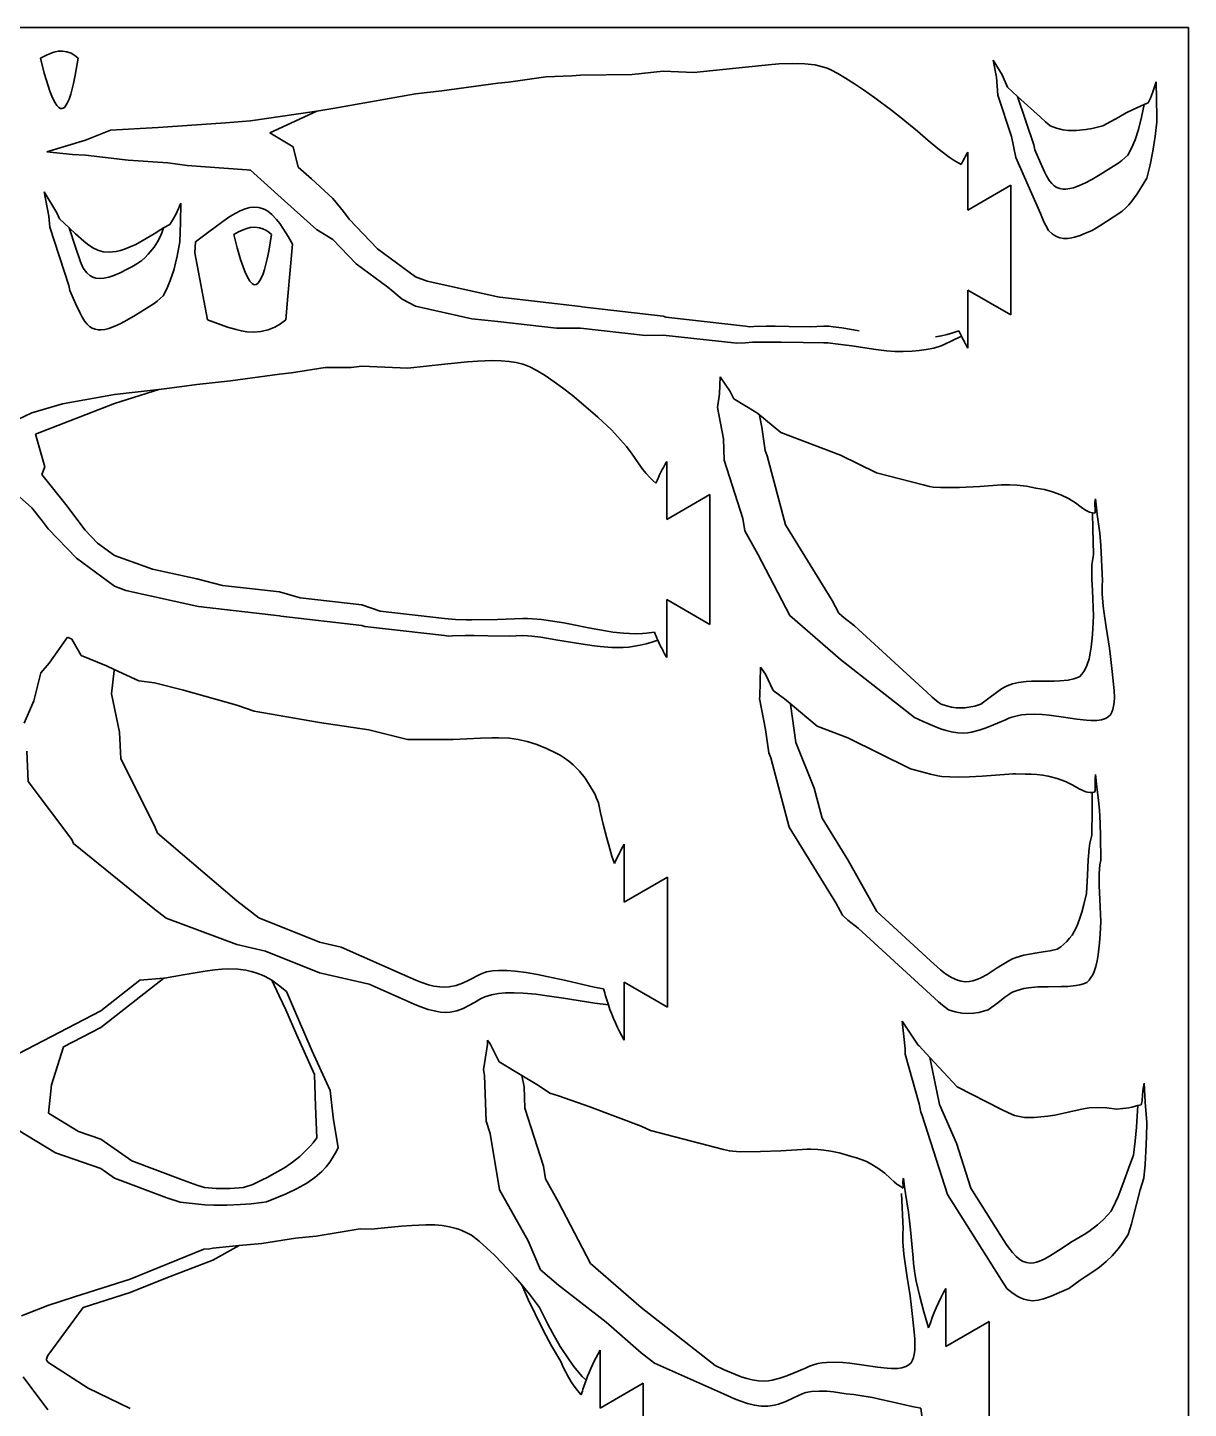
# Model space of a CAD drawing. Header units: millimetres. Extents: x 147 to 447, y 60 to 360.
# Drawn here: x 298.9 to 447, y 183.8 to 360 of the extents above; entities that cross this region are included whole.
import ezdxf

# ---------------------------------------------------------------- set-up
doc = ezdxf.new("R2010")
doc.units = ezdxf.units.MM

msp = doc.modelspace()

# ---------------------------------------------------------------- linework, layer by layer
at = {"color": 1, "lineweight": 35}
for p, q in [((423.225922, 353.995789), (422.104492, 355.855499)), ((422.104492, 355.855499), (422.525116, 353.687469)), ((379.985687, 354.427063), (376.046906, 353.998047)), ((383.924805, 354.263733), (379.985687, 354.427063)), ((390.511993, 354.960693), (383.924805, 354.263733)), ((358.933105, 352.916046), (351.790344, 351.939056)), ((360.280396, 353.053833), (358.933105, 352.916046)), ((365.028839, 353.71994), (360.280396, 353.053833)), ((368.36322, 353.832245), (365.028839, 353.71994)), ((369.459412, 353.948334), (368.36322, 353.832245)), ((376.046906, 353.998047), (369.459412, 353.948334)), ((422.525116, 353.687469), (422.700562, 351.381775)), ((423.919159, 352.419525), (423.225922, 353.995789)), ((425.217896, 351.231995), (423.919159, 352.419525)), ((442.434448, 351.685425), (442.900391, 353.072174)), ((442.900391, 353.072174), (442.936646, 350.847046)), ((348.406677, 351.549438), (342.655396, 350.520752)), ((351.790344, 351.939056), (348.406677, 351.549438)), ((422.700562, 351.381775), (424.441467, 346.1203)), ((428.117249, 348.580902), (425.217896, 351.231995)), ((442.936646, 350.847046), (442.962494, 348.606537)), ((333.17395, 348.959869), (327.354004, 348.10498)), ((335.82428, 349.356049), (333.17395, 348.959869)), ((337.880005, 349.663361), (335.82428, 349.356049)), ((342.655396, 350.520752), (337.880005, 349.663361)), ((439.943146, 349.540985), (441.353668, 350.173096)), ((441.353668, 350.173096), (441.863861, 350.396301)), ((315.574951, 347.272308), (309.513977, 346.899841)), ((316.828003, 347.359161), (315.574951, 347.272308)), ((324.193146, 347.858795), (316.828003, 347.359161)), ((327.354004, 348.10498), (324.193146, 347.858795)), ((428.117249, 348.580902), (428.776917, 347.982941)), ((428.776917, 347.982941), (429.380371, 347.467621)), ((442.962494, 348.606537), (442.968475, 347.970306)), ((306.300995, 345.624298), (301.383728, 344.151947)), ((309.513977, 346.899841), (306.300995, 345.624298)), ((424.441467, 346.1203), (425.001343, 343.432922)), ((301.383728, 344.151947), (304.644653, 343.820557)), ((304.644653, 343.820557), (306.300995, 343.723267)), ((306.300995, 343.723267), (311.742371, 343.089844)), ((418.861359, 336.71756), (418.861359, 344.117554)), ((311.742371, 343.089844), (316.828003, 342.751648)), ((316.828003, 342.751648), (319.286591, 342.419952)), ((319.286591, 342.419952), (326.887939, 341.841644)), ((326.887939, 341.841644), (327.257629, 341.812347)), ((327.257629, 341.812347), (327.354004, 341.810547)), ((327.354004, 341.810547), (331.290283, 338.304199)), ((425.001343, 343.432922), (428.117249, 336.271484)), ((302.654419, 336.372406), (301.038208, 339.052582)), ((301.038208, 339.052582), (301.644409, 335.92807)), ((331.290283, 338.304199), (334.174866, 335.706421)), ((424.360626, 339.892548), (418.861359, 336.71756)), ((424.360626, 323.34256), (424.360626, 339.892548)), ((318.189758, 336.919769), (317.869202, 336.222565)), ((318.268005, 337.095093), (318.189758, 336.919769)), ((318.326538, 337.226471), (318.268005, 337.095093)), ((318.414124, 337.423248), (318.326538, 337.226471)), ((318.500854, 337.619934), (318.414124, 337.423248)), ((318.452515, 335.123657), (318.500854, 337.619934)), ((438.544342, 336.578186), (438.117249, 336.271484)), ((301.644409, 335.92807), (301.751556, 334.519928)), ((302.9953, 335.59729), (302.654419, 336.372406)), ((304.239197, 334.45993), (302.9953, 335.59729)), ((317.092194, 334.897003), (316.279846, 334.45163)), ((318.369019, 332.654327), (318.452515, 335.123657)), ((334.174866, 335.706421), (335.769135, 334.252441)), ((301.751556, 334.519928), (304.210876, 327.087189)), ((305.059662, 333.709686), (304.239197, 334.45993)), ((315.059662, 333.709686), (315.948029, 334.260529)), ((315.948029, 334.260529), (316.279846, 334.45163)), ((321.878906, 333.816589), (320.345581, 332.65152)), ((331.878906, 333.816589), (332.152222, 333.364502)), ((332.152222, 333.364502), (332.702545, 332.376953)), ((335.769135, 334.252441), (337.880005, 332.982056)), ((337.880005, 332.982056), (340.859192, 329.870544)), ((320.345581, 332.65152), (320.254303, 331.273193)), ((320.254303, 331.273193), (321.86792, 322.71106)), ((332.702545, 332.376953), (332.146698, 325.721802)), ((340.859192, 329.870544), (344.866058, 326.896088)), ((304.210876, 327.087189), (304.340149, 326.466644)), ((304.340149, 326.466644), (305.059662, 324.812927)), ((344.866058, 326.896088), (346.722595, 325.348175)), ((418.861359, 319.117554), (418.861359, 326.517548)), ((418.861359, 326.517548), (424.360626, 323.34256)), ((315.059662, 324.812927), (315.441467, 325.080353)), ((332.146698, 325.721802), (331.883881, 322.708801)), ((346.722595, 325.348175), (348.406677, 324.482666)), ((348.406677, 324.482666), (355.61969, 322.864288)), ((358.933105, 325.658691), (359.156006, 325.603088)), ((369.459412, 324.439331), (369.641357, 324.386749)), ((369.641357, 324.386749), (369.459412, 324.439331)), ((321.86792, 322.71106), (321.874268, 322.706573)), ((321.874268, 322.706573), (321.878906, 322.704834)), ((331.883881, 322.708801), (331.878906, 322.704834)), ((355.61969, 322.864288), (358.933105, 322.50415)), ((358.933105, 322.50415), (366.399658, 321.660858)), ((379.985687, 323.188446), (380.344055, 323.067322)), ((366.399658, 321.660858), (369.459412, 321.645447)), ((369.459412, 321.645447), (377.734467, 320.69931)), ((377.734467, 320.69931), (379.985687, 320.745667)), ((379.985687, 320.745667), (389.384277, 319.729126)), ((391.034058, 321.844299), (390.511993, 321.902588)), ((389.384277, 319.729126), (390.511993, 319.799683)), ((391.401398, 319.850128), (390.511993, 319.799683)), ((393.253632, 319.886444), (391.401398, 319.850128)), ((395.06189, 319.879517), (393.253632, 319.886444)), ((397.843231, 319.844604), (395.06189, 319.879517)), ((400.511993, 319.799683), (397.843231, 319.844604)), ((401.018616, 319.774506), (400.511993, 319.799683)), ((402.321533, 319.629822), (401.018616, 319.774506)), ((331.05011, 315.792419), (324.806854, 314.916595)), ((332.613953, 315.950104), (331.05011, 315.792419)), ((336.881165, 316.621918), (332.613953, 315.950104)), ((340.200867, 316.646942), (336.881165, 316.621918)), ((341.576385, 316.796783), (340.200867, 316.646942)), ((347.453705, 316.553101), (341.576385, 316.796783)), ((352.102692, 317.044983), (347.453705, 316.553101)), ((387.256775, 315.446289), (387.206268, 313.293884)), ((388.566956, 313.566223), (387.256775, 315.446289)), ((315.688416, 313.846497), (309.997375, 313.191193)), ((317.038452, 314.001923), (315.688416, 313.846497)), ((320.523804, 314.478668), (317.038452, 314.001923)), ((324.806854, 314.916595), (320.523804, 314.478668)), ((303.387299, 312.005005), (299.470703, 310.843018)), ((309.084229, 313.027863), (303.387299, 312.005005)), ((309.997375, 313.191193), (309.084229, 313.027863)), ((387.206268, 313.293884), (386.934753, 311.536041)), ((389.035553, 312.638214), (388.566956, 313.566223)), ((391.816437, 310.950989), (389.035553, 312.638214)), ((299.470703, 310.843018), (291.433929, 307.084656)), ((386.934753, 311.536041), (387.684387, 307.551971)), ((392.09906, 310.779541), (391.816437, 310.950989)), ((395.00885, 308.323761), (392.09906, 310.779541)), ((373.420044, 308.663605), (375.32782, 306.544983)), ((402.625336, 305.453491), (395.00885, 308.323761)), ((375.32782, 306.544983), (376.066956, 305.578552)), ((387.684387, 307.551971), (387.789276, 304.817383)), ((387.789276, 304.817383), (390.164795, 297.391968)), ((407.210114, 303.177246), (402.625336, 305.453491)), ((380.452057, 297.243164), (380.452057, 304.643158)), ((413.151642, 301.649994), (407.210114, 303.177246)), ((296.721527, 301.21759), (299.470703, 298.74176)), ((385.951324, 300.418152), (380.452057, 297.243164)), ((385.951324, 283.868164), (385.951324, 300.418152)), ((299.470703, 298.74176), (300.807312, 297.072174)), ((433.335022, 298.829742), (433.891724, 298.447815)), ((434.377777, 298.186371), (434.771515, 298.101593)), ((435.047729, 298.035583), (434.771515, 298.101593)), ((435.718048, 295.488617), (435.385895, 297.877075)), ((300.807312, 297.072174), (301.563293, 296.068695)), ((301.563293, 296.068695), (305.158447, 292.313843)), ((390.164795, 297.391968), (390.425659, 295.796844)), ((390.425659, 295.796844), (392.09906, 292.824554)), ((435.816345, 293.919891), (435.718048, 295.488617)), ((392.09906, 292.824554), (396.15448, 284.996765)), ((436.055176, 289.404572), (435.816345, 293.919891)), ((305.158447, 292.313843), (309.997375, 288.721741)), ((309.997375, 288.721741), (311.48465, 288.190521)), ((311.48465, 288.190521), (320.523804, 286.184326)), ((320.523804, 286.184326), (320.746704, 286.128723)), ((320.746704, 286.128723), (331.05011, 284.964966)), ((380.452057, 279.643158), (380.452057, 287.043152)), ((380.452057, 287.043152), (385.951324, 283.868164)), ((331.05011, 284.964966), (331.232056, 284.912354)), ((331.232056, 284.912354), (341.576385, 283.71405)), ((341.576385, 283.71405), (341.934753, 283.592926)), ((396.15448, 284.996765), (402.625336, 279.367554)), ((304.015411, 282.232666), (301.671387, 278.89566)), ((304.588318, 281.972778), (304.015411, 282.232666)), ((305.758148, 279.909424), (304.588318, 281.972778)), ((341.934753, 283.592926), (352.102692, 282.428223)), ((352.102692, 282.428223), (352.624756, 282.369934)), ((352.624756, 282.369934), (353.152832, 282.396484)), ((353.152832, 282.396484), (354.755615, 282.428467)), ((354.755615, 282.428467), (355.88324, 282.427612)), ((355.88324, 282.427612), (357.649902, 282.411499)), ((357.649902, 282.411499), (360.367676, 282.369934)), ((360.367676, 282.369934), (362.102692, 282.428223)), ((362.102692, 282.428223), (362.715576, 282.416626)), ((364.379791, 282.217102), (366.583679, 281.830597)), ((436.940277, 280.848175), (436.53302, 283.492065)), ((376.336792, 281.067719), (377.080566, 281.207092)), ((378.564209, 281.57608), (379.328369, 281.831482)), ((437.056946, 279.770142), (436.940277, 280.848175)), ((301.671387, 278.89566), (300.611633, 277.67511)), ((308.988464, 278.566132), (305.758148, 279.909424)), ((309.958221, 278.123322), (308.988464, 278.566132)), ((392.428955, 278.399384), (392.340881, 274.645691)), ((393.042603, 277.518768), (392.428955, 278.399384)), ((402.625336, 279.367554), (412.050812, 271.973145)), ((300.611633, 277.67511), (299.743835, 274.116882)), ((313.138855, 276.671051), (309.958221, 278.123322)), ((309.958221, 278.123322), (309.965485, 277.986389)), ((309.965485, 277.986389), (309.958221, 278.123322)), ((315.114685, 276.395203), (313.138855, 276.671051)), ((394.050232, 275.433533), (393.042603, 277.518768)), ((318.823151, 275.466125), (315.114685, 276.395203)), ((325.640991, 273.537903), (318.823151, 275.466125)), ((395.488464, 274.374969), (394.050232, 275.433533)), ((299.743835, 274.116882), (298.511902, 271.259216)), ((327.81958, 272.776031), (325.640991, 273.537903)), ((392.340881, 274.645691), (392.301941, 274.393585)), ((392.301941, 274.393585), (393.042603, 270.457184)), ((396.221924, 273.755951), (395.488464, 274.374969)), ((399.647736, 270.864716), (396.221924, 273.755951)), ((396.221924, 273.755951), (396.240784, 273.68866)), ((396.240784, 273.68866), (396.221924, 273.755951)), ((336.167297, 271.355377), (327.81958, 272.776031)), ((342.453857, 270.424072), (336.167297, 271.355377)), ((412.050812, 271.973145), (413.151642, 271.48233)), ((423.151642, 271.48233), (423.585815, 271.623688)), ((346.693604, 269.334259), (342.453857, 270.424072)), ((393.042603, 270.457184), (393.474609, 267.468262)), ((403.568909, 269.386993), (399.647736, 270.864716)), ((346.693604, 269.334259), (347.40918, 269.188782)), ((350.306976, 269.167847), (353.218201, 269.188782)), ((353.218201, 269.188782), (354.950684, 269.249481)), ((354.950684, 269.249481), (356.693604, 269.334259)), ((411.55249, 265.42334), (403.568909, 269.386993)), ((298.84726, 267.695618), (299.023926, 263.828369)), ((393.474609, 267.468262), (393.73175, 266.823303)), ((393.73175, 266.823303), (396.065704, 258.008698)), ((370.051147, 264.252625), (370.628723, 263.345306)), ((414.095215, 264.769745), (411.55249, 265.42334)), ((425.004974, 264.811462), (426.198181, 264.751556)), ((435.093597, 264.180939), (435.157684, 264.710083)), ((435.157684, 264.710083), (435.313477, 263.154053)), ((299.023926, 263.828369), (304.588318, 256.402527)), ((370.628723, 263.345306), (371.220398, 262.374084)), ((435.040741, 262.435669), (435.111969, 262.654083)), ((435.111969, 262.654083), (435.12381, 263.060242)), ((435.313477, 263.154053), (435.523712, 261.404755)), ((371.220398, 262.374084), (371.330383, 262.160187)), ((371.330383, 262.160187), (371.459961, 261.784882)), ((371.459961, 261.784882), (371.619141, 261.39093)), ((371.619141, 261.39093), (371.751831, 261.079376)), ((434.476929, 262.417847), (434.710297, 262.429443)), ((434.710297, 262.429443), (435.040741, 262.435669)), ((435.523712, 261.404755), (435.672455, 260.165649)), ((435.672455, 260.165649), (435.736084, 258.498413)), ((396.065704, 258.008698), (402.037903, 248.340988)), ((435.736084, 258.498413), (435.782227, 256.843658)), ((304.588318, 256.402527), (304.77478, 255.890564)), ((304.77478, 255.890564), (315.114685, 247.538513)), ((373.066742, 255.680542), (373.46698, 254.306152)), ((375.042969, 248.416718), (375.042969, 255.816711)), ((435.782227, 256.843658), (435.819824, 253.787628)), ((373.46698, 254.306152), (373.799744, 253.360199)), ((380.542236, 251.591705), (375.042969, 248.416718)), ((380.542236, 235.041718), (380.542236, 251.591705)), ((315.114685, 247.538513), (316.59375, 246.359589)), ((402.037903, 248.340988), (402.866272, 246.742035)), ((402.866272, 246.742035), (403.568909, 246.130798)), ((316.59375, 246.359589), (325.640991, 243.017609)), ((403.568909, 246.130798), (404.878143, 245.103668)), ((404.878143, 245.103668), (414.095215, 236.638672)), ((325.640991, 243.017609), (329.292236, 242.162064)), ((329.292236, 242.162064), (336.167297, 239.392593)), ((313.240723, 238.457275), (308.259949, 234.570312)), ((316.320251, 238.718277), (313.240723, 238.457275)), ((316.391479, 238.724304), (316.320251, 238.718277)), ((318.786255, 239.138611), (316.391479, 238.724304)), ((336.167297, 239.392593), (342.497894, 237.959137)), ((342.497894, 237.959137), (346.693604, 236.088531)), ((375.042969, 230.816711), (375.042969, 238.216705)), ((375.042969, 238.216705), (380.542236, 235.041718)), ((371.290924, 235.550461), (367.297974, 236.179291)), ((308.259949, 234.570312), (297.745178, 229.084824)), ((373.011719, 235.306152), (371.290924, 235.550461)), ((412.526001, 230.193771), (410.499176, 233.255646)), ((410.499176, 233.255646), (410.881409, 229.70488)), ((357.598083, 230.83136), (357.585144, 230.280228)), ((357.933594, 230.34996), (357.598083, 230.83136)), ((335.249878, 229.418015), (337.511353, 224.40152)), ((357.585144, 230.280228), (357.081024, 227.016632)), ((359.092468, 228.054871), (357.933594, 230.34996)), ((410.881409, 229.70488), (410.869843, 229.030716)), ((410.869843, 229.030716), (412.650543, 222.678909)), ((412.543304, 230.157944), (412.526001, 230.193771)), ((412.650543, 230.07901), (412.543304, 230.157944)), ((414.014587, 228.615097), (412.650543, 230.07901)), ((361.987823, 226.298203), (359.092468, 228.054871)), ((417.51886, 224.854324), (414.014587, 228.615097)), ((357.081024, 227.016632), (357.212219, 226.319412)), ((357.212219, 226.319412), (357.43689, 220.461594)), ((364.085815, 225.025314), (361.987823, 226.298203)), ((365.537872, 224.036758), (364.085815, 225.025314)), ((366.668945, 223.716858), (365.537872, 224.036758)), ((423.176849, 221.960114), (417.51886, 224.854324)), ((441.226685, 224.66008), (441.167999, 223.861679)), ((441.345917, 225.327194), (441.226685, 224.66008)), ((441.507782, 222.89711), (441.345917, 225.327194)), ((370.653809, 222.323273), (366.668945, 223.716858)), ((377.195251, 219.858109), (370.653809, 222.323273)), ((412.650543, 222.678909), (412.871765, 221.617096)), ((440.957001, 222.581467), (440.551636, 222.46077)), ((441.703979, 220.313705), (441.507782, 222.89711)), ((357.43689, 220.461594), (357.931458, 218.915649)), ((412.871765, 221.617096), (413.053192, 221.200089)), ((413.053192, 221.200089), (416.284485, 211.137451)), ((297.733673, 219.343948), (302.509216, 216.428177)), ((357.931458, 218.915649), (359.109802, 211.710068)), ((378.381226, 219.269302), (377.195251, 219.858109)), ((387.721558, 216.868393), (378.381226, 219.269302)), ((302.509216, 216.428177), (308.259949, 214.459549)), ((308.259949, 214.459549), (310.026459, 213.213776)), ((310.026459, 213.213776), (316.701538, 210.715149)), ((440.860809, 211.731995), (441.336182, 213.203354)), ((359.109802, 211.710068), (362.76709, 205.21405)), ((409.949371, 212.342163), (410.332642, 212.129364)), ((410.332642, 212.129364), (410.539185, 211.993301)), ((410.625641, 212.125687), (410.593903, 212.760147)), ((316.701538, 210.715149), (318.396484, 210.142227)), ((318.396484, 210.142227), (318.786255, 210.09758)), ((322.678406, 209.757614), (321.559204, 209.814514)), ((324.356262, 209.755264), (322.678406, 209.757614)), ((326.102936, 209.832535), (324.356262, 209.755264)), ((328.874298, 210.109634), (328.786255, 210.09758)), ((329.391174, 210.189224), (328.874298, 210.109634)), ((410.937683, 211.240524), (411.317841, 208.88736)), ((416.284485, 211.137451), (423.176849, 200.188766)), ((411.317841, 208.88736), (411.42688, 207.751541)), ((341.36261, 206.760635), (335.75589, 205.790665)), ((342.843567, 206.699234), (341.36261, 206.760635)), ((343.61615, 206.780975), (342.843567, 206.699234)), ((411.42688, 207.751541), (411.53653, 206.611771)), ((411.53653, 206.611771), (411.903442, 203.049362)), ((325.941101, 204.602264), (322.563568, 204.261749)), ((328.820557, 204.892563), (325.941101, 204.602264)), ((333.089844, 205.564697), (328.820557, 204.892563)), ((335.75589, 205.790665), (333.089844, 205.564697)), ((362.76709, 205.21405), (364.35141, 201.51973)), ((321.427979, 204.1315), (312.037262, 200.311142)), ((322.191833, 204.209595), (321.427979, 204.1315)), ((322.563568, 204.261749), (322.191833, 204.209595)), ((364.35141, 201.51973), (366.668945, 199.542816)), ((312.037262, 200.311142), (304.933167, 198.05455)), ((361.175446, 200.526199), (361.983032, 199.587631)), ((366.668945, 199.542816), (372.720551, 194.835129)), ((416.070923, 191.727524), (416.070923, 199.127518)), ((423.176849, 200.188766), (423.842377, 199.147827)), ((431.735321, 199.147827), (433.176849, 200.188766)), ((433.176849, 200.188766), (433.837952, 200.626312)), ((304.933167, 198.05455), (301.510864, 196.963913)), ((301.510864, 196.963913), (298.144104, 195.657471)), ((372.720551, 194.835129), (377.195251, 190.942459)), ((421.57019, 194.902512), (416.070923, 191.727524)), ((421.57019, 178.352524), (421.57019, 194.902512)), ((371.965515, 183.861816), (371.965515, 191.26181)), ((377.195251, 190.942459), (378.892151, 189.611206)), ((301.295654, 190.019455), (301.367096, 189.930191)), ((301.367096, 189.930191), (301.295654, 190.019455)), ((378.892151, 189.611206), (387.721558, 185.674713)), ((298.351654, 187.850403), (301.510864, 183.656906)), ((377.464783, 187.036804), (371.965515, 183.861816)), ((377.464783, 170.486816), (377.464783, 187.036804))]:
    msp.add_line(p, q, dxfattribs=at)
at = {"color": 7, "lineweight": 35}
for p, q in [((425.217896, 351.231995), (427.268463, 345.034607)), ((335.82428, 349.356049), (329.843231, 346.559052)), ((329.843231, 346.559052), (332.788879, 344.799713)), ((332.788879, 344.799713), (333.462738, 342.177856)), ((427.268463, 345.034607), (427.397736, 344.414032)), ((427.397736, 344.414032), (428.117249, 342.760345)), ((333.462738, 342.177856), (335.130829, 340.691956)), ((438.499084, 343.02774), (438.117249, 342.760345)), ((335.130829, 340.691956), (337.880005, 338.216156)), ((337.880005, 338.216156), (339.216614, 336.54657)), ((339.216614, 336.54657), (339.972595, 335.543091)), ((339.972595, 335.543091), (343.567749, 331.788239)), ((305.059662, 331.980164), (304.239197, 334.45993)), ((343.567749, 331.788239), (348.406677, 328.196106)), ((348.406677, 328.196106), (349.893951, 327.664917)), ((349.893951, 327.664917), (358.933105, 325.658691)), ((359.156006, 325.603088), (358.933105, 325.658691)), ((359.156006, 325.603088), (369.459412, 324.439331)), ((369.641357, 324.386749), (379.985687, 323.188446)), ((380.344055, 323.067322), (379.985687, 323.188446)), ((380.344055, 323.067322), (390.511993, 321.902588)), ((391.034058, 321.844299), (390.511993, 321.902588)), ((391.562134, 321.87088), (391.034058, 321.844299)), ((393.164917, 321.902863), (391.562134, 321.87088)), ((394.292542, 321.901978), (393.164917, 321.902863)), ((396.059204, 321.885864), (394.292542, 321.901978)), ((398.776978, 321.844299), (396.059204, 321.885864)), ((400.511993, 321.902588), (398.776978, 321.844299)), ((401.124878, 321.891022), (400.511993, 321.902588)), ((404.992981, 321.304993), (402.789093, 321.691467)), ((415.489868, 320.681488), (414.746063, 320.542114)), ((417.737671, 321.305878), (416.973511, 321.050476)), ((309.997375, 312.032806), (315.688416, 313.846497)), ((299.955872, 308.136261), (309.997375, 312.032806)), ((392.584229, 309.020233), (392.301636, 310.522156)), ((393.016235, 306.031311), (392.584229, 309.020233)), ((301.143188, 303.970215), (299.955872, 308.136261)), ((393.273376, 305.386353), (393.016235, 306.031311)), ((395.60733, 296.571747), (393.273376, 305.386353)), ((300.75354, 302.985748), (301.143188, 303.970215)), ((303.822754, 299.151947), (300.75354, 302.985748)), ((306.28418, 295.884644), (303.822754, 299.151947)), ((434.771515, 298.101593), (434.833649, 296.044586)), ((401.579529, 286.904053), (395.60733, 296.571747)), ((434.833649, 296.044586), (434.876251, 292.779541)), ((307.867004, 294.231537), (306.28418, 295.884644)), ((309.997375, 292.650085), (307.867004, 294.231537)), ((314.845337, 290.918549), (309.997375, 292.650085)), ((320.523804, 289.658234), (314.845337, 290.918549)), ((323.808899, 288.838806), (320.523804, 289.658234)), ((331.05011, 288.020935), (323.808899, 288.838806)), ((333.699158, 287.255127), (331.05011, 288.020935)), ((341.576385, 286.342621), (333.699158, 287.255127)), ((434.750061, 288.168457), (434.900696, 284.94693)), ((343.890381, 285.560455), (341.576385, 286.342621)), ((352.102692, 284.619751), (343.890381, 285.560455)), ((402.407898, 285.305115), (401.579529, 286.904053)), ((355.607056, 284.445862), (354.916748, 284.445862)), ((358.855255, 284.494232), (355.607056, 284.445862)), ((362.102692, 284.619751), (358.855255, 284.494232)), ((403.110535, 284.693848), (402.407898, 285.305115)), ((404.419769, 283.666748), (403.110535, 284.693848)), ((413.636841, 275.201721), (404.419769, 283.666748)), ((309.965485, 277.986389), (309.626343, 274.980835)), ((309.626343, 274.980835), (310.66272, 270.100311)), ((414.801483, 274.152985), (413.636841, 275.201721)), ((423.151642, 275.630585), (421.735321, 274.583649)), ((396.240784, 273.68866), (396.946198, 268.808014)), ((421.735321, 274.583649), (420.510498, 273.666626)), ((310.66272, 270.100311), (310.806976, 266.708099)), ((396.946198, 268.808014), (399.269714, 262.980133)), ((310.806976, 266.708099), (315.114685, 258.178162)), ((399.269714, 262.980133), (400.289734, 259.127838)), ((434.710297, 262.429443), (434.723419, 260.18927)), ((400.289734, 259.127838), (403.568909, 253.81955)), ((434.723419, 260.18927), (434.664032, 256.980957)), ((315.114685, 258.178162), (315.518616, 257.236328)), ((315.518616, 257.236328), (325.640991, 248.601791)), ((403.568909, 253.81955), (407.24823, 247.243073)), ((325.640991, 248.601791), (328.443146, 246.421936)), ((407.24823, 247.243073), (414.095215, 240.954773)), ((328.443146, 246.421936), (336.167297, 243.310425)), ((336.167297, 243.310425), (338.942261, 242.682068)), ((338.942261, 242.682068), (346.693604, 239.226212)), ((424.559021, 241.189362), (424.095215, 240.954773)), ((316.320251, 238.718277), (308.259949, 232.42807)), ((330.067383, 238.467239), (331.039551, 236.463623)), ((372.413269, 237.36145), (371.202759, 237.59201)), ((308.259949, 232.42807), (303.502563, 229.946167)), ((333.296875, 231.444626), (335.510986, 226.422516)), ((303.502563, 229.946167), (301.997314, 225.101944)), ((415.268158, 222.598221), (414.014587, 228.615097)), ((335.510986, 226.422516), (335.651642, 222.385025)), ((361.987823, 226.298203), (362.254272, 224.882034)), ((301.997314, 225.101944), (301.599487, 221.499573)), ((362.254272, 224.882034), (362.359192, 222.147446)), ((335.651642, 222.385025), (335.836182, 218.37561)), ((362.359192, 222.147446), (364.734711, 214.722015)), ((417.41507, 217.663818), (415.268158, 222.598221)), ((440.551636, 222.46077), (440.387634, 219.730911)), ((301.599487, 221.499573), (305.429504, 219.161102)), ((305.429504, 219.161102), (308.259949, 218.192154)), ((308.259949, 218.192154), (312.215271, 215.402786)), ((419.25412, 211.936783), (417.41507, 217.663818)), ((312.215271, 215.402786), (318.786255, 212.943115)), ((329.576416, 213.346832), (328.786255, 212.943115)), ((364.734711, 214.722015), (364.995544, 213.126892)), ((364.995544, 213.126892), (366.668945, 210.154633)), ((423.176849, 205.705444), (419.25412, 211.936783)), ((366.668945, 210.154633), (370.724365, 202.326813)), ((410.386261, 211.249954), (410.625092, 206.734634)), ((325.941101, 204.602264), (322.563568, 202.739807)), ((322.563568, 202.739807), (316.56601, 200.458908)), ((370.724365, 202.326813), (377.195251, 196.697617)), ((316.56601, 200.458908), (312.037262, 198.616501)), ((411.102936, 200.822144), (411.510193, 198.178238)), ((312.037262, 198.616501), (306.027283, 196.707474)), ((411.510193, 198.178238), (411.626862, 197.100204)), ((306.027283, 196.707474), (301.510864, 190.563202)), ((377.195251, 196.697617), (386.620728, 189.303192)), ((301.510864, 190.563202), (301.295654, 190.019455)), ((365.781189, 191.803574), (366.939575, 189.831421)), ((301.367096, 189.930191), (301.510864, 189.739349)), ((301.510864, 189.739349), (306.655273, 186.397858)), ((386.620728, 189.303192), (387.721558, 188.812393)), ((398.155731, 188.953751), (397.721558, 188.812393)), ((306.655273, 186.397858), (312.037262, 183.811844))]:
    msp.add_line(p, q, dxfattribs=at)
at = {"color": 1, "lineweight": 35}
msp.add_lwpolyline([(147, 360), (447, 360), (447, 60), (147, 60)], close=True, dxfattribs=at)
for points in [[(302.263123, 356.855316), (301.429749, 356.541901), (300.576416, 356.092712)], [(300.576416, 356.092712), (301.063965, 354.203339), (301.33078, 353.271759)], [(303.4021, 357.00058), (302.826965, 356.974731), (302.263123, 356.855316)], [(304.478821, 356.725555), (303.954254, 356.91745), (303.4021, 357.00058)], [(304.446381, 351.503845), (304.804718, 352.884216), (305.019714, 353.917572), (305.393677, 356.092712)], [(305.393677, 356.092712), (304.959167, 356.442657), (304.478821, 356.725555)], [(390.511993, 354.960693), (393.4375, 355.256836), (394.738831, 355.362793), (396.505737, 355.442627)], [(396.505737, 355.442627), (398.070984, 355.39978), (399.350647, 355.233185), (400.511993, 354.960693)], [(400.511993, 354.960693), (400.927917, 354.818207), (401.408691, 354.606445), (402.29245, 354.142883), (403.275604, 353.559906), (404.401672, 352.837982), (405.541473, 352.066315), (406.990479, 351.040649), (409.172974, 349.415039)], [(301.33078, 353.271759), (301.777222, 351.905304), (302.03067, 351.251709), (302.230927, 350.80481), (302.438171, 350.412384), (302.673035, 350.060883), (302.912048, 349.813171)], [(303.743958, 349.950317), (303.995911, 350.341064), (304.229614, 350.867188), (304.446381, 351.503845)], [(441.863861, 350.396301), (442.172668, 350.987091), (442.434448, 351.685425)], [(302.912048, 349.813171), (303.142029, 349.688019), (303.309174, 349.671844), (303.487671, 349.728149), (303.623047, 349.823944), (303.743958, 349.950317)], [(409.172974, 349.415039), (410.354797, 348.487427), (412.433563, 346.784088), (413.826324, 345.610199), (415.05542, 344.58374)], [(438.117249, 348.580902), (439.082855, 349.12088), (439.943146, 349.540985)], [(429.380371, 347.467621), (430.161865, 347.156616), (430.976898, 346.945282)], [(432.681702, 346.858002), (433.926147, 346.994507), (434.721313, 347.13916), (436.089996, 347.467621)], [(436.089996, 347.467621), (437.11731, 348.004822), (438.117249, 348.580902)], [(442.968475, 347.970306), (442.752899, 346.096863), (442.465698, 344.230652)], [(430.976898, 346.945282), (431.72876, 346.856049), (432.681702, 346.858002)], [(415.05542, 344.58374), (416.465912, 343.484253), (417.104401, 343.046906)], [(442.465698, 344.230652), (442.122131, 342.49704), (441.690308, 340.782715)], [(417.104401, 343.046906), (417.708221, 342.692688), (418.023895, 342.539307)], [(441.690308, 340.782715), (440.898621, 339.454956), (440.463928, 338.790771), (439.775085, 337.851013)], [(324.734924, 335.881744), (325.39798, 336.282959), (326.048889, 336.619751), (326.687195, 336.877808)], [(326.687195, 336.877808), (327.282501, 337.036987), (327.894989, 337.099091)], [(327.894989, 337.099091), (328.439087, 337.050659), (328.963196, 336.896759)], [(328.963196, 336.896759), (329.273804, 336.750458), (329.566406, 336.572601), (330.101135, 336.142944)], [(439.775085, 337.851013), (439.39566, 337.399872), (438.983826, 336.968292), (438.544342, 336.578186)], [(317.869202, 336.222565), (317.515381, 335.557922), (317.092194, 334.897003)], [(321.878906, 333.816589), (323.831238, 335.268921), (324.734924, 335.881744)], [(330.101135, 336.142944), (330.696167, 335.50531), (331.086914, 335.001495), (331.878906, 333.816589)], [(429.166718, 334.133881), (428.811127, 334.757996), (428.582367, 335.226532), (428.117249, 336.271484)], [(438.117249, 336.271484), (435.821014, 334.783966), (434.744019, 334.133881)], [(305.059662, 333.709686), (306.103973, 332.774384), (306.579712, 332.385803), (307.271973, 331.910034), (307.904236, 331.599731), (308.580292, 331.409576)], [(310.245728, 331.450775), (310.762817, 331.572571), (311.28479, 331.734863), (312.00415, 332.01413), (312.71936, 332.346008), (314.057556, 333.082855), (315.059662, 333.709686)], [(430.162628, 333.353943), (429.884827, 333.51004), (429.627533, 333.695129), (429.166718, 334.133881)], [(431.053223, 333.10907), (430.596619, 333.190857), (430.162628, 333.353943)], [(432.121124, 333.182159), (431.589783, 333.107025), (431.053223, 333.10907)], [(433.179443, 333.48703), (432.478516, 333.265991), (432.121124, 333.182159)], [(434.744019, 334.133881), (433.681274, 333.678162), (433.179443, 333.48703)], [(308.580292, 331.409576), (309.323059, 331.350739), (309.759766, 331.377258), (310.245728, 331.450775)], [(317.569214, 329.055664), (318.023346, 330.842834), (318.369019, 332.654327)], [(316.215393, 325.795227), (316.683899, 326.665466), (317.13855, 327.75061), (317.569214, 329.055664)], [(305.059662, 324.812927), (305.576782, 323.659485), (305.833801, 323.15213), (306.242432, 322.494202)], [(311.606995, 322.664185), (312.709778, 323.314514), (315.059662, 324.812927)], [(315.441467, 325.080353), (315.843048, 325.423523), (316.215393, 325.795227)], [(306.242432, 322.494202), (306.513306, 322.16449), (306.828369, 321.876862)], [(309.301025, 321.626495), (310.047394, 321.892853), (310.820343, 322.246582), (311.606995, 322.664185)], [(325.528564, 321.464233), (324.413391, 321.793304), (323.61969, 322.06424), (321.878906, 322.704834)], [(331.878906, 322.704834), (331.195251, 322.208313), (330.460815, 321.786652)], [(306.828369, 321.876862), (307.176636, 321.659241), (307.561096, 321.515686)], [(307.561096, 321.515686), (307.925201, 321.452332), (308.295166, 321.444397), (308.803741, 321.505249), (309.301025, 321.626495)], [(328.696198, 321.221588), (327.771393, 321.149261), (326.892395, 321.200775), (326.205719, 321.309601), (325.528564, 321.464233)], [(330.460815, 321.786652), (329.599762, 321.43576), (328.696198, 321.221588)], [(418.045288, 320.651794), (416.839783, 320.027832), (415.947937, 319.609558), (415.455444, 319.414612)], [(408.508606, 318.780762), (407.146698, 318.941406), (404.075958, 319.386536), (402.321533, 319.629822)], [(413.538422, 318.934723), (412.645905, 318.786804), (411.768646, 318.700256), (410.631104, 318.664124), (409.540619, 318.698364), (408.508606, 318.780762)], [(415.455444, 319.414612), (414.509766, 319.123779), (413.538422, 318.934723)], [(352.102692, 317.044983), (355.054352, 317.343475), (356.365692, 317.449524), (358.144531, 317.527283)], [(358.144531, 317.527283), (359.323059, 317.505615), (360.325562, 317.414734), (361.235687, 317.25824), (362.102692, 317.044983)], [(362.102692, 317.044983), (362.579224, 316.88736), (362.977783, 316.716797), (363.81839, 316.282501)], [(363.81839, 316.282501), (364.94928, 315.595581), (366.090332, 314.823059), (367.167572, 314.039337)], [(367.167572, 314.039337), (368.386536, 313.098267), (369.556519, 312.144897), (371.684143, 310.292297), (373.420044, 308.663605)], [(376.066956, 305.578552), (376.881653, 304.338684), (377.404785, 303.631592), (377.838928, 303.09903), (378.303802, 302.584991)], [(378.303802, 302.584991), (378.676147, 302.21698), (379.072937, 301.870972)], [(413.151642, 301.649994), (413.989502, 301.451111), (414.453125, 301.381592), (415.393219, 301.320709), (416.410767, 301.312958), (417.802368, 301.341034)], [(417.802368, 301.341034), (420.399658, 301.455261), (423.151642, 301.649994)], [(423.151642, 301.649994), (423.751617, 301.683472), (424.232025, 301.686707), (425.158051, 301.641296)], [(425.158051, 301.641296), (426.357513, 301.491211), (427.53064, 301.250336)], [(427.53064, 301.250336), (428.627167, 301.074493), (429.685089, 300.79422), (430.719666, 300.40332)], [(430.719666, 300.40332), (431.699249, 299.920441), (432.580841, 299.384033), (433.335022, 298.829742)], [(435.143341, 299.884216), (435.084412, 299.441315), (435.085205, 299.140778), (435.120758, 298.538086)], [(435.385895, 297.877075), (435.270203, 298.766113), (435.143341, 299.884216)], [(433.891724, 298.447815), (434.221344, 298.252136), (434.377777, 298.186371)], [(435.120758, 298.538086), (435.12027, 298.192688), (435.047729, 298.035583)], [(436.150787, 286.181274), (436.008667, 287.757965), (436.00473, 288.829254), (436.055176, 289.404572)], [(436.53302, 283.492065), (436.268799, 285.270813), (436.150787, 286.181274)], [(362.715576, 282.416626), (363.260986, 282.366669), (364.379791, 282.217102)], [(366.583679, 281.830597), (369.509308, 281.387695), (371.190918, 281.142242), (371.973816, 281.045654), (373.461548, 280.923492), (374.895691, 280.920898), (375.611572, 280.973755), (376.336792, 281.067719)], [(377.080566, 281.207092), (377.823578, 281.364716), (378.564209, 281.57608)], [(437.524445, 273.892944), (437.555298, 274.593994), (437.532043, 275.36908), (437.465271, 276.223633), (437.282898, 277.862549), (437.056946, 279.770142)], [(437.064331, 272.31604), (437.234222, 272.647827), (437.360718, 272.998413), (437.464539, 273.441772), (437.524445, 273.892944)], [(413.151642, 271.48233), (414.674255, 270.822449), (415.390533, 270.546631), (416.099152, 270.314514), (416.804291, 270.137543), (417.578094, 270.020111), (418.361359, 269.995544)], [(420.299561, 270.355927), (421.190643, 270.67749), (422.127045, 271.060913), (423.151642, 271.48233)], [(423.585815, 271.623688), (424.103149, 271.887085), (424.464264, 272.025024), (425.150757, 272.21344)], [(425.150757, 272.21344), (425.711487, 272.312439), (426.282166, 272.373444), (427.427063, 272.402557)], [(427.427063, 272.402557), (428.335266, 272.358704), (429.248016, 272.271637), (431.050079, 272.022125), (432.759277, 271.762817), (433.986877, 271.623108), (434.553802, 271.59201), (435.335999, 271.611755)], [(435.335999, 271.611755), (435.900208, 271.698547), (436.407471, 271.864349), (436.758301, 272.058289), (437.064331, 272.31604)], [(418.361359, 269.995544), (418.857178, 270.03241), (419.341736, 270.107147), (420.299561, 270.355927)], [(347.40918, 269.188782), (348.260681, 269.171753), (350.306976, 269.167847)], [(356.693604, 269.334259), (358.169556, 269.399536), (359.01062, 269.402588), (360.38504, 269.325073), (361.494446, 269.173798), (362.662201, 268.917297)], [(362.662201, 268.917297), (363.907288, 268.528717), (365.118683, 268.038818), (366.288147, 267.459625)], [(366.288147, 267.459625), (366.85321, 267.1651), (367.375977, 266.839844), (367.982849, 266.394867), (368.526947, 265.932007)], [(368.526947, 265.932007), (369.327698, 265.13269), (370.051147, 264.252625)], [(414.095215, 264.769745), (415.048065, 264.542236), (415.561188, 264.462463), (416.564087, 264.39386), (417.618774, 264.388123), (419.038116, 264.426514)], [(419.038116, 264.426514), (420.681183, 264.50647), (424.095215, 264.769745)], [(424.095215, 264.769745), (424.603699, 264.80365), (425.004974, 264.811462)], [(426.198181, 264.751556), (426.950989, 264.751038), (427.657074, 264.7117), (428.406494, 264.625824), (429.099854, 264.503082), (430.25882, 264.198059)], [(430.25882, 264.198059), (431.332764, 263.797729), (432.281708, 263.342651), (433.080383, 262.871399)], [(433.080383, 262.871399), (433.552917, 262.657593), (433.93161, 262.500427), (434.132629, 262.448059), (434.476929, 262.417847)], [(435.12381, 263.060242), (435.093384, 263.799316), (435.093597, 264.180939)], [(371.751831, 261.079376), (372.015198, 259.798553), (372.359741, 258.368744)], [(372.359741, 258.368744), (372.819733, 256.585449), (373.066742, 255.680542)], [(435.819824, 253.787628), (435.713989, 253.163666), (435.625427, 252.09433), (435.63147, 250.551086)], [(435.63147, 250.551086), (435.724274, 248.763611), (435.844269, 245.955017)], [(435.844269, 245.955017), (435.747345, 244.355881), (435.665192, 243.240036), (435.506744, 241.685394)], [(435.506744, 241.685394), (435.381897, 240.924377), (435.211823, 240.218323), (434.983948, 239.570694), (434.792419, 239.170395), (434.565369, 238.796967), (434.323975, 238.478897), (434.046875, 238.181625)], [(318.786255, 239.138611), (321.579041, 239.600983), (322.833618, 239.768707), (323.717682, 239.854828), (324.555969, 239.900177)], [(324.555969, 239.900177), (325.755646, 239.877274), (326.775208, 239.746002), (327.467041, 239.585831), (327.908844, 239.453766), (328.786255, 239.138611)], [(328.786255, 239.138611), (329.22229, 238.952682), (330.067383, 238.467239)], [(330.067383, 238.467239), (330.942566, 237.850372), (331.953613, 237.014923)], [(434.046875, 238.181625), (433.613617, 238.011383), (433.154938, 237.882004), (432.645966, 237.782318), (431.605591, 237.673767)], [(331.953613, 237.014923), (333.502533, 233.451187), (335.249878, 229.418015)], [(350.028931, 234.745407), (348.960938, 235.120331), (348.225464, 235.418213), (346.693604, 236.088531)], [(356.693604, 236.088531), (355.924164, 235.635849), (355.208557, 235.226654), (354.513245, 234.876648)], [(358.102966, 236.607941), (357.265015, 236.360931), (356.693604, 236.088531)], [(359.905396, 236.837677), (358.99823, 236.761139), (358.102966, 236.607941)], [(367.297974, 236.179291), (364.912903, 236.526428), (363.774445, 236.664581), (362.145447, 236.808624), (360.992706, 236.854919), (359.905396, 236.837677)], [(416.415649, 234.674698), (415.645447, 235.264435), (415.131134, 235.701935), (414.095215, 236.638672)], [(424.095215, 236.638672), (423.596313, 236.283722), (422.68399, 235.59581), (421.454071, 234.674698)], [(425.164429, 237.166183), (424.657715, 236.963898), (424.412567, 236.838806), (424.095215, 236.638672)], [(427.81311, 237.600677), (426.621582, 237.495178), (426.025665, 237.395538), (425.164429, 237.166183)], [(431.605591, 237.673767), (430.79306, 237.642914), (429.101654, 237.632065), (427.81311, 237.600677)], [(352.854675, 234.395721), (352.220276, 234.36171), (351.587067, 234.401611), (350.799805, 234.537994), (350.028931, 234.745407)], [(354.513245, 234.876648), (353.701172, 234.570328), (352.854675, 234.395721)], [(418.115875, 234.267548), (417.255157, 234.42804), (416.415649, 234.674698)], [(421.454071, 234.674698), (420.85788, 234.496704), (420.253998, 234.354065), (419.637756, 234.257599)], [(419.637756, 234.257599), (418.87616, 234.217209), (418.115875, 234.267548)], [(337.511353, 224.40152), (337.720795, 222.47345), (337.964233, 220.64621)], [(441.167999, 223.861679), (441.107117, 223.080307), (440.957001, 222.581467)], [(433.176849, 221.960114), (433.835632, 222.101089), (434.361725, 222.176834), (435.376984, 222.242264)], [(435.376984, 222.242264), (436.618378, 222.192383), (437.842987, 222.008698)], [(437.842987, 222.008698), (438.648407, 222.103577), (439.410553, 222.191635)], [(439.410553, 222.191635), (439.794739, 222.262375), (440.551636, 222.46077)], [(337.964233, 220.64621), (338.151306, 219.415573), (338.537109, 217.087296)], [(423.176849, 221.960114), (423.952942, 221.571503), (424.825134, 221.212402), (425.65683, 221.013596)], [(425.65683, 221.013596), (426.084991, 220.963562), (426.632996, 220.938065), (427.322937, 220.950699), (428.17691, 221.01503)], [(428.17691, 221.01503), (429.061584, 221.12265), (429.949829, 221.263077), (431.108429, 221.48468), (433.176849, 221.960114)], [(441.591888, 216.632858), (441.666992, 218.468262), (441.703979, 220.313705)], [(338.537109, 217.087296), (338.208954, 216.432739), (337.95874, 215.995468), (337.467957, 215.250717), (337.003845, 214.653076), (336.453125, 214.049332)], [(387.721558, 216.868393), (388.455444, 216.69606), (388.89325, 216.635483), (389.845398, 216.582748), (392.429565, 216.603882)], [(392.429565, 216.603882), (395.015076, 216.701141), (397.721558, 216.868393)], [(397.721558, 216.868393), (398.355225, 216.901932), (398.831665, 216.907623), (399.722168, 216.875015), (400.513458, 216.800797), (401.397217, 216.668549)], [(401.397217, 216.668549), (402.454529, 216.44249), (403.070953, 216.277206), (404.04129, 215.96521)], [(404.04129, 215.96521), (404.656464, 215.801071), (405.253967, 215.598877), (405.836395, 215.358597), (406.406342, 215.080215)], [(406.406342, 215.080215), (407.389923, 214.495514), (408.273621, 213.848465), (409.022491, 213.184479)], [(441.336182, 213.203354), (441.486359, 214.932724), (441.591888, 216.632858)], [(336.453125, 214.049332), (335.583496, 213.277649), (334.555328, 212.560104), (333.333618, 211.874008)], [(409.022491, 213.184479), (409.490326, 212.732788), (409.79422, 212.457794), (409.949371, 212.342163)], [(410.593903, 212.760147), (410.615265, 213.085861), (410.657684, 213.206345)], [(410.657684, 213.206345), (410.806793, 212.093094), (410.937683, 211.240524)], [(333.333618, 211.874008), (331.898376, 211.202484), (330.97583, 210.816772), (329.391174, 210.189224)], [(410.539185, 211.993301), (410.563171, 211.984512), (410.580322, 211.981384), (410.600525, 211.98819), (410.609741, 212.000168), (410.619659, 212.031799), (410.625641, 212.125687)], [(439.302826, 206.025787), (439.738556, 207.37677), (439.972809, 208.229172), (440.377106, 209.873856), (440.860809, 211.731995)], [(321.559204, 209.814514), (320.729156, 209.885269), (318.786255, 210.09758)], [(328.786255, 210.09758), (327.443512, 209.941483), (326.102936, 209.832535)], [(343.61615, 206.780975), (346.612488, 207.083481), (347.940735, 207.18956), (349.739929, 207.263611)], [(349.739929, 207.263611), (350.85968, 207.239517), (351.819702, 207.152145), (352.740173, 206.995224), (353.61615, 206.780975)], [(353.61615, 206.780975), (354.043304, 206.646149), (354.39563, 206.508606)], [(354.39563, 206.508606), (354.981323, 206.240112), (355.552765, 205.940308)], [(355.552765, 205.940308), (356.529175, 205.161331), (357.513947, 204.295303), (358.489014, 203.370483), (359.43634, 202.415176), (361.175446, 200.526199)], [(435.667694, 201.870438), (436.523407, 202.571182), (437.266754, 203.290573), (438.099213, 204.250366), (438.563293, 204.873154), (439.302826, 206.025787)], [(411.903442, 203.049362), (411.925049, 202.305618), (412.097748, 201.034531)], [(412.097748, 201.034531), (412.280945, 200.072617), (412.729156, 198.131363)], [(433.837952, 200.626312), (435.05661, 201.432236), (435.667694, 201.870438)], [(364.240967, 196.714935), (362.955292, 198.398499), (361.983032, 199.587631)], [(423.842377, 199.147827), (424.513428, 198.596405), (425.230804, 198.118271), (425.605682, 197.925262), (425.993927, 197.769928)], [(428.530029, 197.795273), (429.514587, 198.15062), (430.572113, 198.617264), (431.735321, 199.147827)], [(412.729156, 198.131363), (413.253601, 196.172638), (413.87088, 194.120483)], [(425.993927, 197.769928), (426.551636, 197.627136), (427.125427, 197.575745)], [(427.125427, 197.575745), (427.835938, 197.633087), (428.530029, 197.795273)], [(366.887726, 191.712509), (365.873993, 193.459595), (365.277649, 194.585709), (364.240967, 196.714935)], [(370.168213, 187.433212), (369.690857, 187.912125), (369.199951, 188.462311), (368.605591, 189.19841), (368.002686, 190.017181), (366.887726, 191.712509)], [(390.778503, 184.454361), (389.789703, 184.794876), (389.116089, 185.065475), (387.721558, 185.674713)], [(397.721558, 185.674713), (396.639709, 185.173203), (395.651123, 184.730743)], [(398.939514, 185.991028), (398.218506, 185.853622), (397.721558, 185.674713)], [(403.330658, 185.695282), (401.725159, 185.938187), (400.899597, 186.016388), (399.889679, 186.049957), (398.939514, 185.991028)], [(412.874512, 183.866364), (411.764923, 184.068451), (410.980591, 184.236908), (409.325439, 184.621933), (407.585754, 185.022522), (406.69574, 185.210419), (405.34845, 185.456253), (404.336517, 185.599274), (403.330658, 185.695282)], [(392.51532, 184.119446), (391.636932, 184.238297), (390.778503, 184.454361)], [(394.213135, 184.253189), (393.368103, 184.123322), (392.51532, 184.119446)], [(395.651123, 184.730743), (394.702637, 184.383713), (394.213135, 184.253189)]]:
    msp.add_lwpolyline(points, dxfattribs=at)
at = {"color": 7, "lineweight": 35}
for points in [[(441.353668, 350.173096), (441.032654, 348.574158), (440.626801, 347.003082)], [(440.626801, 347.003082), (440.196136, 345.698029), (439.741486, 344.612885), (439.27298, 343.742645)], [(439.27298, 343.742645), (438.900635, 343.370941), (438.499084, 343.02774)], [(429.300018, 340.44162), (428.891388, 341.099518), (428.634369, 341.606903), (428.117249, 342.760345)], [(438.117249, 342.760345), (435.767334, 341.261902), (434.664581, 340.611572)], [(429.885986, 339.82428), (429.570892, 340.111877), (429.300018, 340.44162)], [(434.664581, 340.611572), (433.87793, 340.194), (433.10498, 339.84024), (432.358582, 339.573883)], [(430.618683, 339.463104), (430.234192, 339.606628), (429.885986, 339.82428)], [(432.358582, 339.573883), (431.861328, 339.452667), (431.352753, 339.391815), (430.982788, 339.39975), (430.618683, 339.463104)], [(315.789642, 333.238068), (315.497375, 332.666473), (315.059662, 331.980164)], [(316.279846, 334.45163), (316.04895, 333.835815), (315.789642, 333.238068)], [(325.237854, 333.625946), (325.840088, 333.954437), (326.421082, 334.216278), (326.878479, 334.375183), (327.324158, 334.482086)], [(326.745728, 328.65921), (326.430939, 329.460327), (326.110931, 330.41687), (325.679688, 331.903595), (325.237854, 333.625946)], [(327.324158, 334.482086), (327.915985, 334.537354), (328.506073, 334.47644)], [(328.506073, 334.47644), (328.931854, 334.34903), (329.332703, 334.158264), (329.708557, 333.912354), (330.055145, 333.625946)], [(330.055145, 333.625946), (329.689514, 331.494171), (329.48053, 330.481598), (329.133423, 329.12207)], [(306.136475, 329.148163), (305.991577, 329.406555), (305.687378, 330.135132), (305.059662, 331.980164)], [(315.059662, 331.980164), (314.333099, 331.089355), (313.929199, 330.681091), (313.496338, 330.301239)], [(313.496338, 330.301239), (312.881775, 329.850098), (312.229187, 329.466522), (311.535889, 329.148163)], [(306.887207, 328.356537), (306.486084, 328.706207), (306.136475, 329.148163)], [(308.656067, 328.022858), (308.11853, 327.98288), (307.636871, 328.034058), (307.245789, 328.157532), (306.887207, 328.356537)], [(311.535889, 329.148163), (310.724426, 328.730865), (309.952942, 328.392303), (309.283203, 328.162659), (308.656067, 328.022858)], [(327.298767, 327.641022), (327.099854, 327.945068), (326.745728, 328.65921)], [(328.574707, 327.726868), (328.402161, 327.47934), (328.298279, 327.36969), (328.102783, 327.23938), (327.930267, 327.202881), (327.767792, 327.233215), (327.585236, 327.33725), (327.480286, 327.429169), (327.298767, 327.641022)], [(329.133423, 329.12207), (328.961914, 328.592407), (328.776031, 328.121185), (328.574707, 327.726868)], [(402.789093, 321.691467), (401.670288, 321.841064), (401.124878, 321.891022)], [(416.973511, 321.050476), (416.23288, 320.839111), (415.489868, 320.681488)], [(434.876251, 292.779541), (434.748688, 291.979523), (434.700775, 291.445587), (434.672424, 290.347351)], [(434.672424, 290.347351), (434.68576, 289.617157), (434.750061, 288.168457)], [(354.916748, 284.445862), (353.531799, 284.480133), (352.102692, 284.619751)], [(363.336945, 284.586487), (362.71051, 284.621857), (362.102692, 284.619751)], [(370.476776, 283.42337), (368.396667, 283.862549), (367.320862, 284.065369), (365.627319, 284.335419), (364.469604, 284.480774), (363.336945, 284.586487)], [(434.900696, 284.94693), (434.799377, 283.264099), (434.710571, 282.087494), (434.597107, 280.948944), (434.531342, 280.455231)], [(374.945984, 282.725891), (373.59964, 282.890045), (372.651001, 283.042572), (370.476776, 283.42337)], [(378.879913, 282.88562), (377.88269, 282.744965), (377.348236, 282.695404), (376.475708, 282.660065), (374.945984, 282.725891)], [(434.531342, 280.455231), (434.341705, 279.482391), (434.059631, 278.608826), (433.876892, 278.214905), (433.656799, 277.84082)], [(431.649353, 276.765869), (430.609222, 276.662598), (429.879486, 276.635498), (428.356567, 276.625092), (426.990356, 276.598206), (426.310699, 276.555756), (425.315308, 276.431274)], [(433.103302, 277.173523), (432.391785, 276.919525), (431.649353, 276.765869)], [(433.656799, 277.84082), (433.398071, 277.492035), (433.103302, 277.173523)], [(423.882538, 276.029327), (423.543365, 275.869293), (423.151642, 275.630585)], [(425.315308, 276.431274), (424.586304, 276.270325), (423.882538, 276.029327)], [(415.472076, 273.666626), (415.076599, 273.957886), (414.316284, 274.581818)], [(417.99118, 273.208984), (417.381073, 273.236664), (416.777008, 273.32019), (416.130096, 273.46637), (415.472076, 273.666626)], [(420.510498, 273.666626), (419.751831, 273.446045), (418.990845, 273.289276), (418.496948, 273.230469), (417.99118, 273.208984)], [(434.664032, 256.980957), (434.439575, 255.95932), (434.341583, 255.284363), (434.219788, 253.826904)], [(434.219788, 253.826904), (434.136627, 251.860107), (433.987396, 249.510498)], [(433.987396, 249.510498), (433.655945, 248.107544), (433.38916, 247.130188), (433.153778, 246.374359), (432.893219, 245.654938)], [(432.893219, 245.654938), (432.674103, 245.145599), (432.431793, 244.670273), (432.161102, 244.226303), (431.856781, 243.81105)], [(431.856781, 243.81105), (431.505157, 243.413239), (431.125031, 243.054779), (430.716522, 242.728867), (430.279877, 242.428711)], [(426.029785, 241.651474), (425.03653, 241.374619), (424.559021, 241.189362)], [(430.279877, 242.428711), (429.367462, 242.229691), (428.734894, 242.119217), (427.447327, 241.916336), (426.029785, 241.651474)], [(359.011017, 239.717743), (358.235718, 239.656128), (357.474396, 239.514908)], [(363.988373, 239.192871), (362.549866, 239.445908), (361.138, 239.631592), (360.04541, 239.712936), (359.011017, 239.717743)], [(418.509369, 238.272278), (418.013916, 238.336121), (417.53244, 238.471283), (417.152405, 238.626358), (416.777588, 238.818176), (416.039764, 239.295212), (415.390198, 239.802979), (414.959076, 240.172501), (414.095215, 240.954773)], [(424.095215, 240.954773), (422.608185, 240.036316), (421.323334, 239.213867)], [(350.058838, 237.894394), (349.109375, 238.208694), (348.461304, 238.460632), (346.693604, 239.226212)], [(352.715454, 237.615845), (352.106232, 237.5784), (351.497375, 237.607147), (350.771851, 237.718079), (350.058838, 237.894394)], [(356.693604, 239.226212), (355.133545, 238.418762), (354.412384, 238.086578), (353.579498, 237.791061), (352.715454, 237.615845)], [(357.474396, 239.514908), (357.135864, 239.417633), (356.693604, 239.226212)], [(371.202759, 237.59201), (367.582092, 238.414017), (365.1651, 238.954132), (363.988373, 239.192871)], [(421.323334, 239.213867), (420.519958, 238.765839), (420.122925, 238.5849), (419.526672, 238.382523), (419.022308, 238.288208), (418.509369, 238.272278)], [(331.039551, 236.463623), (331.858521, 234.67691), (333.296875, 231.444626)], [(440.387634, 219.730911), (440.224121, 217.93985), (440.005005, 216.131516)], [(335.836182, 218.37561), (335.339264, 217.73082), (335.008575, 217.342819), (334.401489, 216.698685), (333.641846, 215.991989), (332.726196, 215.25531)], [(332.726196, 215.25531), (331.827576, 214.629913), (331.237762, 214.261368), (330.101654, 213.621078), (329.576416, 213.346832)], [(440.005005, 216.131516), (439.539825, 214.912277), (438.649384, 212.458633)], [(321.502411, 212.000748), (320.665466, 212.261719), (318.786255, 212.943115)], [(326.480865, 212.000748), (324.774658, 211.905106), (322.988586, 211.908844), (321.502411, 212.000748)], [(328.786255, 212.943115), (327.656555, 212.41687), (326.480865, 212.000748)], [(438.649384, 212.458633), (438.049591, 210.890915), (437.720856, 210.135941), (437.154236, 209.006302)], [(437.154236, 209.006302), (436.697937, 208.489029), (436.116699, 207.895355), (435.41156, 207.258331)], [(410.625092, 206.734634), (410.574646, 206.159317), (410.578583, 205.088028), (410.720703, 203.511322)], [(435.41156, 207.258331), (434.453339, 206.516037), (433.909729, 206.148453), (433.176849, 205.705444)], [(426.345428, 202.441727), (425.919403, 202.587265), (425.52533, 202.806717), (425.025055, 203.207977), (424.559692, 203.704514), (424.08374, 204.322952), (423.777191, 204.768997), (423.176849, 205.705444)], [(433.176849, 205.705444), (432.184265, 205.108383), (430.433258, 203.974426), (429.288147, 203.251999), (428.62439, 202.885818), (427.996063, 202.607956), (427.64093, 202.492599), (427.293701, 202.416443)], [(410.720703, 203.511322), (410.838715, 202.600876), (411.102936, 200.822144)], [(427.293701, 202.416443), (426.818115, 202.381958), (426.345428, 202.441727)], [(361.983032, 199.587631), (362.800598, 197.731384), (363.662109, 195.882706)], [(363.662109, 195.882706), (364.693054, 193.818985), (365.781189, 191.803574)], [(411.626862, 197.100204), (411.852814, 195.192612), (412.035187, 193.553696), (412.101959, 192.699127), (412.125214, 191.924057), (412.09436, 191.223007)], [(412.09436, 191.223007), (412.034454, 190.771835), (411.930634, 190.328461), (411.804138, 189.977875), (411.634247, 189.646118)], [(366.939575, 189.831421), (367.302246, 188.995361), (367.919586, 187.799728), (368.263824, 187.234268), (368.652985, 186.666031)], [(392.931274, 187.325623), (392.14801, 187.350159), (391.374207, 187.467606), (390.669067, 187.644577), (389.960449, 187.876678), (389.244202, 188.152527), (387.721558, 188.812393)], [(397.721558, 188.812393), (396.69696, 188.390961), (395.760559, 188.007553), (394.869446, 187.685989)], [(399.720673, 189.543503), (399.03418, 189.355087), (398.673096, 189.217148), (398.155731, 188.953751)], [(401.996979, 189.732635), (400.852051, 189.703522), (400.281403, 189.642517), (399.720673, 189.543503)], [(409.905914, 188.941803), (409.123718, 188.922073), (408.556793, 188.953186), (407.329193, 189.09288), (405.619995, 189.352188), (403.817932, 189.6017), (402.905182, 189.688782), (401.996979, 189.732635)], [(411.634247, 189.646118), (411.328217, 189.388336), (410.977386, 189.194412), (410.470123, 189.028625), (409.905914, 188.941803)], [(394.869446, 187.685989), (393.911682, 187.437195), (393.427094, 187.362473), (392.931274, 187.325623)], [(368.652985, 186.666031), (369.088257, 186.107162), (369.563416, 185.578369)]]:
    msp.add_lwpolyline(points, dxfattribs=at)
at = {"color": 1, "lineweight": 35}
for centre, start, end in [((440.511993, 331.617554), 149.999997, 154.095597), ((440.511993, 331.617554), 204.359906, 206.016513), ((440.511993, 331.617554), 206.016513, 210.000003), ((402.102692, 292.143158), 149.999997, 155.289979), ((402.102692, 292.143158), 155.289979, 157.100744), ((402.102692, 292.143158), 204.359906, 210.000003), ((396.693604, 243.316711), 149.999997, 156.313032), ((396.693604, 243.316711), 198.688472, 210.000003), ((437.721558, 186.627518), 149.999997, 162.559295), ((393.61615, 178.76181), 149.999997, 159.704863), ((437.721558, 186.627518), 186.34102, 210.000003)]:
    msp.add_arc(centre, 25, start, end, dxfattribs=at)
at = {"color": 7, "lineweight": 35}
for centre, start, end in [((440.511993, 331.617554), 204.359906, 206.016513), ((402.102692, 292.143158), 201.734244, 204.359906), ((396.693604, 243.316711), 193.780953, 198.688472), ((393.61615, 178.76181), 159.704863, 164.177257)]:
    msp.add_arc(centre, 25, start, end, dxfattribs=at)

doc.saveas('drawing.dxf')
